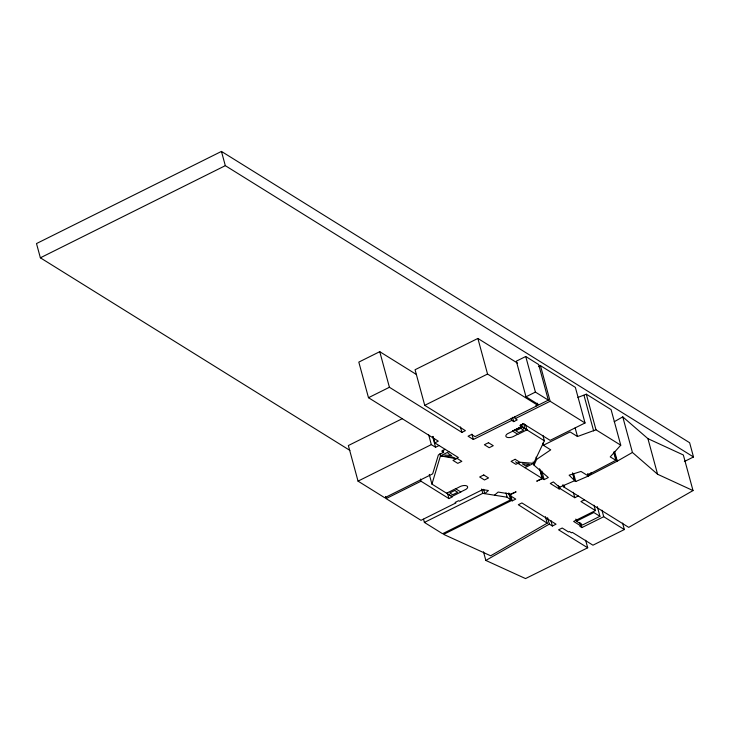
<?xml version="1.0" encoding="UTF-8"?>
<svg xmlns="http://www.w3.org/2000/svg" width="730" height="730" viewBox="0 0 730 730"><rect width="100%" height="100%" fill="white"/><g stroke="black" fill="none" stroke-linecap="round" stroke-linejoin="round"><path stroke-width="1.09" d="M420.407 479.053L421 481.216L448.95 498.608L452.445 496.865L431.932 484.109L440.445 455.894L439.862 453.741M522.716 423.674L521.621 426.585L512.597 431.065L517.908 434.368L526.923 429.879L525.472 424.541M540.209 470.02L542.554 478.643L544.124 479.619L548.303 477.539L534.013 465.165L536.659 459.343L550.721 449.844L543.366 445.263L542.773 443.11M524.925 467.684L533.648 463.331L544.379 440.801L542.91 435.409M572.703 473.067L574.765 480.659L575.751 481.508L588.389 476.033L591.227 472.492M577.914 397.43L586.309 394.182L611.083 409.603L620.755 445.2L610.225 456.898L615.874 460.301L587.166 475.285L581.007 471.452L569.117 475.175L574.656 480.705L572.594 473.122M494.475 495.205L498.134 492.066L510.808 494.082L516.101 491.828L509.403 495.168L508.819 493.005M545.456 516.694L547.217 523.173L490.67 555.795L443.594 534.369L511.648 500.47L512.241 500.853L515.745 499.11L509.403 495.168M614.213 421.748L622.763 416.866L647.921 438.648L683.344 454.982L693.016 490.578L628.712 527.37L563.514 486.8L562.93 484.647M693.016 490.578L657.593 474.254L632.436 452.463L617.242 461.159L588.389 476.033L587.805 473.87M483.488 551.816L485.833 560.439L549.325 524.122L552.382 526.011L556.041 524.186L521.904 502.943L518.318 504.731L547.217 523.173M517.734 434.259L513.199 436.613A5.201 2.409 -15.2 0 1 506.73 437.179A5.201 2.409 -15.2 0 1 507.487 433.766L512.77 431.174M455.757 488.826L460.292 486.481A5.201 2.409 -15.2 0 1 466.762 485.915A5.201 2.409 -15.2 0 1 465.995 489.319L460.721 491.92M684.357 461.524L693.5 456.971L689.631 442.727L221.446 151.42L36.5 243.565L40.369 257.809L349.907 450.41M40.369 257.809L225.314 165.664L693.5 456.971M416.41 374.49L379.746 351.677L358.813 362.107L368.486 397.704L438.301 441.148L434.806 442.891L433.054 436.412M517.543 363.129L477.876 338.446L415.069 369.736L424.741 405.342L465.402 430.645L461.917 432.388L389.418 387.274L379.746 351.677M368.486 397.704L389.418 387.274M424.741 405.342L487.549 374.043L537.855 405.351L475.048 436.64L471.562 434.478L468.076 436.221L473.35 439.496L511.785 420.407L513.737 421.63L517.232 419.887L515.225 418.637L514.641 416.483M525.737 356.495L516.329 361.177L526.002 396.782L538.923 404.821L548.33 400.131L538.658 364.535L525.737 356.495L535.409 392.092L548.33 400.131M402.312 418.664L348.365 445.537L358.038 481.134L384.728 497.75L432.68 473.852L438.401 454.899L443.639 452.29L443.055 450.136M538.457 366.642L540.455 365.648L575.359 387.374L585.031 422.971L550.137 440.354L523.373 423.738L519.879 425.471L544.379 440.801M526.002 396.782L535.409 392.092M358.038 481.134L431.32 444.625L435.573 447.271L439.059 445.528M445.218 449.361L441.732 451.103L443.639 452.29M440.445 455.894L448.923 451.669M515.225 418.637L550.128 401.254L585.031 422.971M456.013 458.686L452.39 457.007L440.491 455.876L456.013 458.686L458.34 457.527L434.806 442.891M512.597 431.065L521.612 426.576L524.277 428.218L524.231 424.002M385.513 496.436L386.097 498.599L421 481.216M446.568 493.215L455.584 488.726L460.895 492.02L451.87 496.51M543.366 445.263L570.121 431.932L577.476 436.513L595.981 429.787L620.755 445.2M518.081 463.422L520.408 462.263L533.648 463.331M424.395 522.424L482.767 493.343L507.149 497.221L510.617 499.831L442.572 533.73L424.395 522.424L423.519 519.185M539.57 468.724L542.207 478.433L536.696 481.18L542.554 478.643M574.765 480.659L559.527 487.257L553.367 481.919L550.283 483.461L559.153 488.972L560.019 488.543L574.775 497.714L578.26 495.98M584.42 499.813L580.934 501.546L595.443 510.58L573.634 521.448L580.733 525.865L579.866 526.303L581.919 527.58L603.728 516.712L624.351 529.542L592.942 545.191L572.32 532.362L571.453 532.79L569.4 531.513L568.524 531.951L562.2 528.018L558.578 529.825L587.705 547.792L525.527 578.58L485.833 560.439M576.408 521.22L593.855 512.524L599.932 516.302L582.485 524.998L576.408 521.22L575.824 519.057M563.514 486.8L564.692 486.289L563.715 485.441M535.656 405.862L537.855 405.351L537.271 403.188M444.844 455.046L451.56 455.593L448.092 453.43M526.923 429.879L521.621 426.585L521.047 424.449M515.517 461.825L542.207 478.433M386.097 498.599L421.009 520.317L455.903 502.933L455.109 502.441L458.604 500.698L459.398 501.191L482.667 489.602L488.434 490.514L484.775 493.662L483.598 489.328M449.215 494.867L451.852 496.519M613.748 451.961L617.242 461.159L614.605 451.45M647.921 438.648L657.593 474.254M622.763 416.866L632.436 452.463M613.82 452.755L615.874 460.301M622.59 523.072L624.351 529.542M586.309 394.182L595.981 429.787M583.982 395.341L593.654 430.946M601.967 510.233L603.728 516.712M597.295 506.593L599.932 516.302M575.13 427.88L577.476 436.513M593.983 505.187L595.443 510.58M573.689 473.916L575.751 481.508M540.455 365.648L550.128 401.254M573.296 492.294L574.775 497.714M585.652 540.246L587.705 547.792M580.742 523.246L581.919 527.58M579.857 522.625L580.733 525.865M559.436 486.381L560.019 488.543M558.277 485.742L559.153 488.972M541.769 470.959L544.124 479.619M536.076 457.181L536.659 459.343M550.913 520.59L552.382 526.011M533.137 461.926L534.013 465.165M547.564 517.652L549.325 524.122M512.56 417.295L513.737 421.63M511.201 418.244L511.785 420.407M477.876 338.446L487.549 374.043M510.772 495.433L512.241 500.853M510.179 495.077L511.648 500.47M508.856 493.361L510.617 499.831M505.972 492.905L507.149 497.221M471.89 434.104L473.35 439.496M481.599 489.027L482.767 493.343M460.447 426.968L461.917 432.388M432.625 436.43L435.573 447.271M447.481 493.188L448.95 498.608M428.683 434.916L431.32 444.625M429.295 474.4L431.932 484.109M221.446 151.42L225.314 165.664M588.052 473.788L588.389 476.033M457.053 458.358L452.983 460.384L457.774 463.368L461.844 461.342L457.053 458.358M488.461 442.709L484.392 444.734L489.182 447.718L493.252 445.692L488.461 442.709M520.773 428.337L515.836 430.8L518.738 432.607L523.684 430.143L520.773 428.337M483.753 474.965L479.674 477L484.474 479.975L488.543 477.949L483.753 474.965M515.152 459.316L511.082 461.351L515.873 464.326L519.952 462.3L515.152 459.316M454.744 490.487L449.808 492.942L452.709 494.758L457.655 492.294L454.744 490.487M529.013 464.307L525.764 465.923L522.297 463.76L529.013 464.307"/></g></svg>
